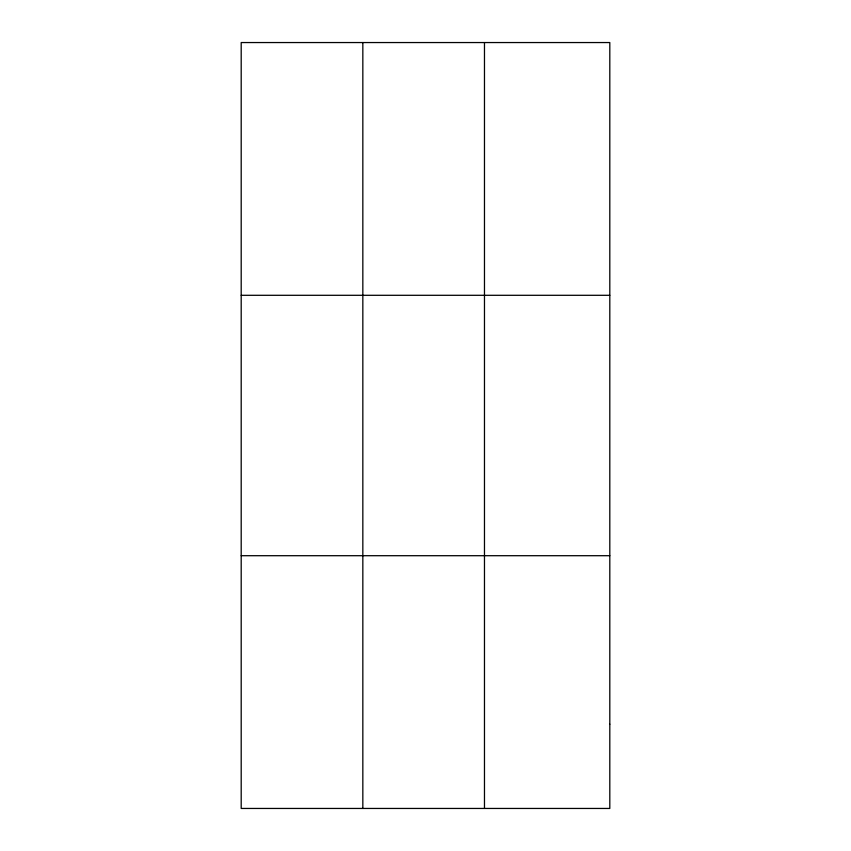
<?xml version="1.0" encoding="UTF-8"?>
<svg xmlns="http://www.w3.org/2000/svg" width="851" height="851" viewBox="0 0 851 851"><rect width="100%" height="100%" fill="white"/><g stroke="black" fill="none" stroke-linecap="round" stroke-linejoin="round"><path stroke-width="1.28" d="M362.834 42.55L362.834 808.45M484.474 42.55L484.474 808.45M241.195 295.297L609.805 295.297M241.195 555.703L609.805 555.703M609.805 724.201L609.805 808.45L241.195 808.45L241.195 42.55L609.805 42.55L609.805 724.201"/></g></svg>
